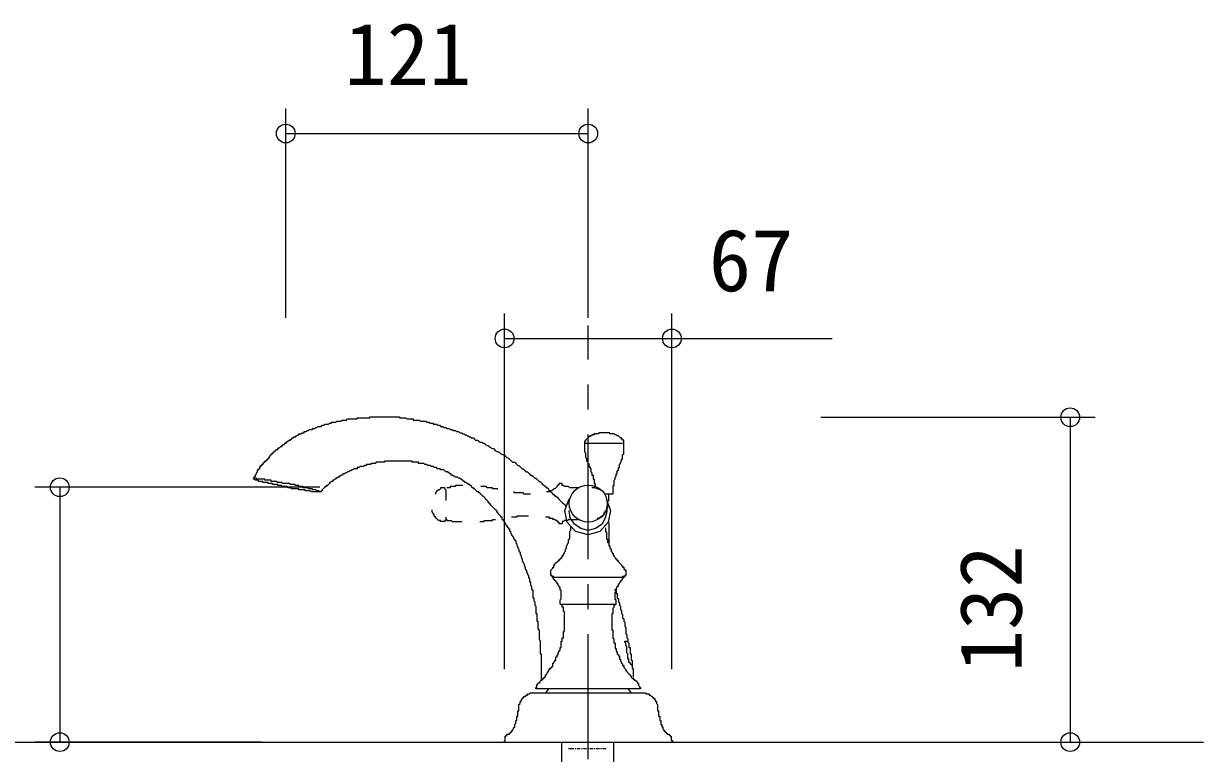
# Model space of a CAD drawing. Units: millimetres, scale not verified. Extents: x -1392 to 1350, y -947 to 991.
# Drawn here: x 142.5 to 614.5, y -279 to 13 of the extents above; entities that cross this region are included whole.
import ezdxf
from ezdxf.enums import TextEntityAlignment as Align

# ---------------------------------------------------------------- set-up
doc = ezdxf.new("R2010")
doc.units = ezdxf.units.MM
doc.header["$LTSCALE"] = 10
doc.linetypes.add('CHAIN1', pattern=[8, 5, -1, 1, -1])
doc.layers.add('0-0_0', color=7, linetype='Continuous', lineweight=5)
doc.layers.add('0-1____', color=7, linetype='Continuous', lineweight=18)
doc.styles.add('ＭＳ ゴシック', font='')
doc.styles.get('ＭＳ ゴシック').set_extended_font_data('MS Gothic')

msp = doc.modelspace()

# ---------------------------------------------------------------- linework, layer by layer
at = {"layer": '0-0_0'}
for p, q in [((247.4, -104.66), (247.4, -20.97)), ((368.4, -104.66), (368.4, -20.97)), ((247.4, -30.97), (368.4, -30.97)), ((334.93, -245.37), (334.93, -102.97)), ((401.87, -245.37), (401.87, -102.97)), ((334.93, -112.97), (401.87, -112.97)), ((401.87, -112.97), (466.03, -112.97)), ((461.48, -144.52), (571.23, -144.52)), ((561.23, -144.52), (561.23, -274.52)), ((260.95, -172.52), (146.98, -172.52)), ((156.98, -172.52), (156.98, -274.52)), ((237.7, -274.52), (146.98, -274.52)), ((445.13, -274.52), (571.23, -274.52)), ((465.13, -274.52), (490.23, -274.52))]:
    msp.add_line(p, q, dxfattribs=at)
at = {"layer": '0-0_0', "linetype": 'CHAIN1', "lineweight": 18}
msp.add_line((368.4, -521.36), (368.4, -107.73), dxfattribs=at)
at = {"layer": '0-0_0', "lineweight": 18}
msp.add_line((-152.11, -274.52), (614.52, -274.52), dxfattribs=at)
at = {"layer": '0-0_0'}
for centre in [(247.4, -30.97), (368.4, -30.97), (334.93, -112.97), (401.87, -112.97), (561.23, -144.52), (156.98, -172.52), (156.98, -274.52), (561.23, -274.52)]:
    msp.add_circle(centre, 3.75, dxfattribs=at)
at = {"layer": '0-1____'}
for p, q in [((366.92, -154.93), (382.16, -154.93)), ((260.66, -173.98), (261.09, -174.4)), ((378.35, -175.25), (374.96, -175.25)), ((376.66, -178.21), (376.66, -175.25)), ((333.9, -185.41), (333.9, -184.56)), ((353.8, -207.84), (353.38, -207.42)), ((383.01, -207.84), (383.43, -207.42)), ((352.53, -253.14), (351.26, -254.83)), ((384.28, -253.14), (385.55, -254.83)), ((-152.3, -274.52), (614.36, -274.52)), ((362.69, -277.27), (360.57, -277.27)), ((363.54, -277.27), (363.11, -277.27)), ((365.23, -277.27), (363.96, -277.27)), ((366.07, -277.27), (365.65, -277.27)), ((367.77, -277.27), (366.5, -277.27)), ((368.61, -277.27), (368.19, -277.27)), ((370.31, -277.27), (369.04, -277.27)), ((371.15, -277.27), (370.73, -277.27)), ((372.85, -277.27), (371.58, -277.27)), ((373.7, -277.27), (373.27, -277.27)), ((375.39, -277.27), (374.12, -277.27))]:
    msp.add_line(p, q, dxfattribs=at)
at = {"layer": '0-1____', "color": 6}
for p, q in [((311.46, -173.55), (311.46, -177.79)), ((371.15, -172.7), (369.88, -172.7)), ((360.57, -185.41), (360.15, -185.83)), ((360.57, -185.41), (364.8, -185.41))]:
    msp.add_line(p, q, dxfattribs=at)
at = {"layer": '0-1____'}
for points in [[(256.43, -149.85), (256.85, -149.42), (258.13, -149.42), (258.13, -149), (258.97, -149), (259.39, -148.58), (259.82, -148.58), (260.24, -148.15), (261.51, -148.15), (261.93, -147.73), (262.78, -147.73), (263.2, -147.31), (264.48, -147.31), (264.9, -146.88), (265.74, -146.88), (265.74, -146.46), (267.44, -146.46), (267.86, -146.04), (269.55, -146.04), (269.98, -145.61), (271.67, -145.61), (272.1, -145.19), (275.9, -145.19), (275.9, -144.77), (280.98, -144.77), (280.98, -144.34), (292.84, -144.34), (292.84, -144.77), (295.38, -144.77), (295.8, -145.19), (298.34, -145.19), (298.34, -145.61), (300.88, -145.61), (301.3, -146.04), (303.42, -146.04), (303.85, -146.46), (304.69, -146.46), (305.11, -146.88), (306.38, -146.88), (306.38, -147.31)], [(242.88, -157.89), (243.31, -157.89), (243.73, -157.47), (244.15, -157.47), (244.15, -157.04), (244.58, -157.04), (244.58, -156.62), (245, -156.62), (245.42, -156.2), (245.85, -156.2), (245.85, -155.77), (246.27, -155.77), (246.27, -155.35), (246.7, -155.35), (247.12, -154.93), (247.54, -154.93), (247.54, -154.5), (247.96, -154.5), (247.96, -154.08), (248.39, -154.08), (248.81, -153.66), (249.23, -153.66), (249.23, -153.23), (249.66, -153.23), (250.08, -152.81), (250.51, -152.81), (250.51, -152.39), (251.35, -152.39), (251.35, -151.96), (251.77, -151.96), (252.2, -151.54), (252.62, -151.54), (252.62, -151.12), (253.47, -151.12), (253.89, -150.69), (254.74, -150.69), (254.74, -150.27), (255.58, -150.27), (256.01, -149.85), (256.43, -149.85)], [(306.38, -147.31), (307.65, -147.31), (308.08, -147.73), (308.92, -147.73), (309.35, -148.15), (310.2, -148.15), (310.62, -148.58), (311.46, -148.58), (311.89, -149), (312.73, -149), (313.16, -149.42), (314.01, -149.42), (314.43, -149.85), (315.27, -149.85), (315.7, -150.27), (316.54, -150.27), (316.97, -150.69), (317.82, -150.69), (318.24, -151.12), (318.66, -151.12), (319.08, -151.54), (319.51, -151.54), (319.93, -151.96), (320.35, -151.96), (320.78, -152.39), (321.2, -152.39), (321.63, -152.81), (322.47, -152.81), (322.89, -153.23), (323.32, -153.66), (324.16, -153.66), (324.59, -154.08), (325.01, -154.5), (325.86, -154.5), (326.28, -154.93), (326.7, -154.93), (327.13, -155.35), (327.98, -155.77), (328.4, -155.77), (328.82, -156.2)], [(378.35, -175.25), (378.35, -171.86), (378.77, -171.86), (378.77, -169.74), (379.2, -169.32), (379.2, -168.47), (379.62, -168.05), (379.62, -167.2), (380.04, -167.2), (380.04, -165.93), (380.47, -165.51), (380.47, -164.66), (380.89, -164.66), (380.89, -163.39), (381.32, -162.97), (381.32, -162.55), (381.74, -162.12), (381.74, -161.28), (382.16, -161.28), (382.16, -159.58), (382.58, -159.16), (382.58, -153.66), (382.16, -153.66), (382.16, -153.23), (381.74, -153.23), (381.74, -152.81), (381.32, -152.81), (380.47, -151.96), (380.04, -151.96), (379.62, -151.54), (379.2, -151.54), (378.77, -151.12), (377.08, -151.12), (377.08, -150.69), (372.85, -150.69), (372.42, -151.12), (370.73, -151.12), (370.73, -151.54), (369.88, -151.54), (369.88, -151.96)], [(368.61, -152.39), (367.77, -153.23), (367.35, -153.66), (367.35, -154.08), (366.92, -154.08), (366.92, -158.31), (367.35, -158.73), (367.35, -160.43), (367.77, -160.85), (367.77, -162.12), (368.19, -162.12), (368.19, -162.97), (368.61, -162.97), (368.61, -164.24), (369.04, -164.24), (369.04, -164.66), (369.46, -165.09), (369.46, -166.36), (369.88, -166.78), (369.88, -167.63), (370.31, -167.63), (370.31, -169.32), (370.73, -169.32), (370.73, -171.01), (371.15, -171.01), (371.15, -172.28)], [(369.88, -151.96), (369.04, -151.96), (369.04, -152.39), (368.61, -152.39)], [(234.42, -168.9), (234.84, -168.47), (234.84, -168.05), (235.26, -168.05), (235.26, -167.63), (235.69, -167.2), (235.69, -166.78), (236.11, -166.36), (236.11, -165.51), (236.54, -165.51), (236.54, -165.09), (236.96, -165.09), (236.96, -164.24), (237.38, -164.24), (237.38, -163.82), (237.8, -163.82), (237.8, -163.39), (238.23, -163.39), (238.23, -162.97), (238.65, -162.97), (238.65, -162.55), (239.07, -162.55), (239.07, -162.12), (239.5, -162.12), (239.5, -161.7), (239.92, -161.7), (239.92, -161.28), (240.35, -161.28), (240.35, -160.85), (240.77, -160.85), (240.77, -160.43), (241.19, -160.01), (241.61, -159.58), (241.61, -159.16), (242.04, -159.16), (242.04, -158.73), (242.46, -158.73), (242.46, -158.31), (242.88, -158.31), (242.88, -157.89)], [(328.82, -156.2), (329.24, -156.62), (330.09, -157.04), (330.51, -157.04), (331.36, -157.89), (332.21, -158.31), (332.63, -158.31), (333.05, -158.73), (333.48, -159.16), (334.32, -159.58), (334.75, -159.58), (335.17, -160.01), (335.6, -160.43), (336.44, -160.85), (336.86, -161.28), (337.29, -161.7), (337.71, -162.12), (338.13, -162.55), (338.98, -162.55), (339.4, -162.97), (339.83, -163.39), (340.25, -163.82), (340.67, -163.82), (341.95, -165.09), (342.37, -165.09), (343.21, -165.93), (343.64, -166.36), (344.06, -166.36), (344.48, -166.78), (344.91, -167.2), (345.33, -167.63), (345.76, -167.63), (346.18, -168.05), (346.6, -168.47), (347.02, -168.9), (347.45, -168.9), (347.87, -169.32), (348.29, -169.74), (348.72, -170.17), (349.14, -170.17)], [(297.92, -162.12), (286.91, -162.12), (286.91, -162.55), (283.52, -162.55), (283.1, -162.97), (281.41, -162.97), (281.41, -163.39), (279.71, -163.39), (279.71, -163.82), (278.87, -163.82), (278.45, -164.24), (277.17, -164.24), (276.75, -164.66), (275.9, -164.66), (275.9, -165.09), (274.63, -165.09), (274.21, -165.51), (273.79, -165.51), (273.36, -165.93), (272.94, -165.93), (272.52, -166.36), (272.1, -166.36), (271.67, -166.78), (271.25, -166.78), (270.82, -167.2), (270.4, -167.2), (269.98, -167.63), (269.55, -167.63), (269.13, -168.05), (268.71, -168.05), (268.71, -168.47), (268.29, -168.47), (267.86, -168.9), (267.44, -168.9), (267.44, -169.32), (267.01, -169.32), (266.59, -169.74), (266.17, -169.74), (266.17, -170.17), (265.74, -170.17)], [(319.51, -170.59), (319.08, -170.59), (319.08, -170.17), (318.66, -170.17), (318.24, -169.74), (317.82, -169.74), (317.82, -169.32), (317.39, -169.32), (316.97, -168.9), (316.54, -168.9), (316.12, -168.47), (315.27, -168.47), (314.85, -168.05), (314.43, -168.05), (314.01, -167.63), (313.58, -167.63), (313.58, -167.2), (313.16, -167.2), (312.73, -166.78), (312.31, -166.78), (312.31, -166.36), (311.46, -166.36), (311.04, -165.93), (310.62, -165.51), (309.35, -165.51), (309.35, -165.09), (308.08, -165.09), (307.65, -164.66), (306.81, -164.66), (306.38, -164.24), (305.54, -164.24), (305.11, -163.82), (304.27, -163.82), (303.85, -163.39), (303, -163.39), (302.57, -162.97), (300.46, -162.97), (300.46, -162.55), (297.92, -162.55), (297.92, -162.12)], [(265.74, -170.17), (265.32, -170.59), (264.9, -170.59), (264.9, -171.01), (264.48, -171.44), (264.05, -171.86), (263.63, -171.86), (263.63, -172.28), (263.2, -172.28), (262.78, -172.7), (261.93, -173.55), (261.93, -173.98), (261.51, -173.98), (261.51, -174.4), (257.7, -174.4), (257.28, -173.98), (255.16, -173.98), (255.16, -173.55), (252.62, -173.55), (252.62, -173.13), (249.66, -173.13), (249.66, -172.7), (248.39, -172.7), (247.96, -172.28), (245.85, -172.28), (245.85, -171.86), (244.15, -171.86), (244.15, -171.44), (242.04, -171.44), (242.04, -171.01), (240.35, -171.01), (240.35, -170.59), (238.23, -170.59), (238.23, -170.17), (236.54, -170.17), (236.54, -169.74), (235.26, -169.74), (234.84, -169.32), (234.42, -169.32), (234.42, -168.9)], [(260.66, -173.98), (259.82, -173.98), (259.39, -173.55), (258.13, -173.55), (258.13, -173.13), (256.43, -173.13), (256.43, -172.7), (254.32, -172.7), (254.32, -172.28), (252.62, -172.28), (252.62, -171.86), (251.35, -171.86), (250.93, -171.44), (249.23, -171.44), (248.81, -171.01), (246.27, -171.01), (245.85, -170.59), (244.15, -170.59), (243.73, -170.17), (241.61, -170.17), (241.61, -169.74), (239.07, -169.74), (239.07, -169.32), (235.69, -169.32), (235.69, -168.9), (234.42, -168.9)], [(333.9, -184.56), (333.48, -184.56), (333.48, -184.14), (333.05, -183.71), (332.63, -183.29), (332.21, -182.87), (332.21, -182.44), (331.79, -182.44), (331.79, -182.02), (331.36, -181.6), (330.94, -181.17), (330.51, -180.75), (330.09, -180.33), (329.67, -179.9), (329.24, -179.48), (328.82, -179.06), (328.82, -178.63), (328.4, -178.63), (328.4, -178.21), (327.98, -177.79), (327.55, -177.36), (327.13, -176.94), (326.7, -176.52), (326.28, -176.09), (325.86, -175.67), (325.43, -175.25), (325.01, -174.82), (324.59, -174.82), (324.59, -174.4), (324.16, -174.4), (322.89, -173.13), (322.47, -173.13), (322.47, -172.7), (322.05, -172.7), (321.63, -172.28), (320.78, -171.44), (320.35, -171.44), (320.35, -171.01), (319.93, -171.01), (319.51, -170.59)], [(349.14, -170.17), (349.57, -170.59), (349.99, -171.01), (349.99, -171.44), (350.41, -171.44), (350.83, -171.86), (351.26, -172.28), (351.68, -172.7), (352.1, -172.7), (352.53, -173.13), (352.53, -173.55), (352.95, -173.98), (353.38, -174.4), (353.8, -174.82), (354.22, -175.25), (354.64, -175.25), (354.64, -175.67), (355.07, -175.67), (355.07, -176.09), (355.49, -176.09), (355.91, -176.52), (356.76, -177.36), (357.18, -177.79), (357.61, -178.21), (358.03, -178.63), (358.45, -179.06), (358.88, -179.48), (359.3, -179.9), (359.73, -180.33)], [(375.6, -177.15), (377.29, -181.81), (376.44, -186.46), (373.06, -190.27), (368.4, -191.55), (363.32, -190.27), (359.94, -186.46), (359.09, -181.81), (360.78, -177.15)], [(376.02, -181.81), (375.18, -184.77), (373.91, -187.31), (371.37, -189), (368.4, -189.85), (365.44, -189), (362.9, -187.31), (361.21, -184.77), (360.78, -181.81)], [(333.9, -185.41), (334.32, -185.41), (334.32, -185.83), (334.75, -186.25), (334.75, -186.68), (335.17, -186.68), (335.17, -187.1), (335.6, -187.52), (335.6, -187.95), (336.02, -187.95), (336.02, -188.37), (336.44, -188.79), (336.44, -189.22), (336.86, -189.22), (336.86, -190.06), (337.29, -190.06), (337.29, -190.91), (337.71, -191.33), (337.71, -191.76), (338.56, -192.6), (338.56, -193.03), (338.98, -193.45), (338.98, -193.87), (339.4, -193.87), (339.4, -194.72), (339.83, -195.14), (339.83, -195.99), (340.25, -196.41), (340.25, -196.84), (340.67, -197.26), (340.67, -198.11), (341.1, -198.53), (341.1, -199.38), (341.52, -199.8), (341.52, -200.65), (341.95, -201.07), (341.95, -201.92), (342.37, -202.34), (342.37, -202.76), (342.79, -203.19)], [(353.8, -207.84), (353.38, -207.84), (353.38, -205.73), (353.8, -205.3), (354.22, -204.88), (354.22, -204.45), (354.64, -204.45), (354.64, -203.61), (355.07, -203.61), (355.07, -203.19), (355.49, -202.76), (355.91, -202.34), (356.34, -201.92), (356.76, -201.92), (356.76, -201.49), (357.18, -201.49), (357.18, -201.07), (357.61, -201.07), (357.61, -200.65), (358.03, -200.65), (358.03, -199.8), (358.45, -199.8), (358.45, -199.38), (358.88, -198.95), (358.88, -198.53), (359.3, -198.11), (359.3, -197.26), (359.73, -196.84), (359.73, -195.99), (360.15, -195.57), (360.15, -195.14), (360.57, -194.72), (360.57, -193.45), (360.99, -193.03), (360.99, -190.06), (361.42, -189.64), (361.42, -188.37)], [(376.66, -186.68), (376.66, -195.99), (377.08, -195.99), (377.08, -196.84), (377.51, -197.26), (377.51, -198.11), (377.93, -198.53), (377.93, -198.95), (378.35, -198.95), (378.35, -199.8), (378.77, -199.8), (378.77, -200.22), (379.2, -200.65), (379.2, -201.07), (379.62, -201.07), (379.62, -201.49), (380.04, -201.49), (380.04, -201.92), (380.47, -201.92), (380.47, -202.34), (380.89, -202.76), (381.32, -203.19), (381.74, -203.61), (381.74, -204.03), (382.16, -204.03), (382.16, -204.45), (382.58, -204.45), (382.58, -205.3), (383.01, -205.3), (383.01, -205.73), (383.43, -205.73), (383.43, -207.84), (383.01, -207.84), (383.01, -208.27), (382.16, -208.27), (382.16, -208.69), (354.64, -208.69), (354.64, -208.27), (353.8, -208.27), (353.8, -207.84)], [(375.81, -193.45), (375.81, -190.48), (375.39, -190.48), (375.39, -188.79)], [(376.66, -194.72), (376.23, -194.72), (376.23, -193.45), (375.81, -193.45)], [(342.79, -203.19), (342.79, -204.03), (343.21, -204.45), (343.21, -205.3), (343.64, -205.73), (343.64, -206.57), (344.06, -207), (344.06, -207.42), (344.48, -207.84), (344.48, -208.69), (344.91, -209.11), (344.91, -210.38), (345.33, -210.38), (345.33, -211.65), (345.76, -212.08), (345.76, -213.35), (346.18, -213.77), (346.18, -216.73), (346.6, -216.73), (346.6, -218), (347.02, -218.43), (347.02, -219.7), (347.45, -220.12), (347.45, -223.08), (347.87, -223.08), (347.87, -226.05), (348.29, -226.05), (348.29, -229.01), (348.72, -229.86), (348.72, -233.24), (349.14, -234.09), (349.14, -239.17), (349.57, -239.17), (349.57, -249.75), (349.99, -249.75), (349.99, -249.33), (350.41, -249.33), (350.41, -248.91), (350.83, -248.91), (350.83, -248.48)], [(357.18, -219.27), (357.18, -217.58), (357.61, -217.16), (357.61, -213.77), (357.18, -213.77), (357.18, -212.5), (356.76, -212.5), (356.76, -212.08), (356.34, -211.65), (356.34, -211.23), (355.91, -211.23), (355.91, -210.81), (355.49, -210.38), (355.49, -209.96), (355.07, -209.96), (355.07, -209.54), (354.64, -209.54), (354.64, -209.11), (354.22, -208.69), (354.22, -208.27)], [(379.62, -212.92), (380.04, -212.5), (380.04, -212.08), (380.47, -212.08), (380.47, -211.23), (380.89, -211.23), (380.89, -210.81), (381.32, -210.38), (381.32, -209.96), (381.74, -209.96), (381.74, -209.54), (382.16, -209.54), (382.16, -209.11), (383.01, -208.27)], [(357.18, -219.27), (379.62, -219.27), (379.62, -217.58), (379.2, -217.58), (379.2, -214.62), (379.62, -214.19), (379.2, -213.77), (379.2, -213.35)], [(379.62, -212.92), (379.62, -215.04), (380.04, -215.04), (380.04, -216.73), (380.47, -217.16), (380.47, -218.43), (380.89, -218.85), (380.89, -219.7), (381.32, -220.12), (381.32, -221.39), (381.74, -221.81), (381.74, -223.08), (382.16, -223.51), (382.16, -224.78), (382.58, -225.2), (382.58, -226.05), (383.01, -226.47), (383.01, -228.16), (383.43, -228.59), (383.43, -231.13), (383.85, -231.55), (383.85, -232.82), (384.28, -233.24), (384.28, -234.51), (384.7, -234.94), (384.7, -236.63), (385.13, -236.63), (385.13, -239.17), (385.55, -239.17), (385.55, -241.71), (385.97, -241.71), (385.97, -245.1), (386.39, -245.1), (386.39, -248.48)], [(358.45, -222.23), (358.45, -220.54), (358.03, -220.54), (358.03, -219.7), (357.61, -219.7)], [(379.2, -234.94), (378.77, -234.94), (378.77, -233.24), (378.35, -233.24), (378.35, -229.86), (377.93, -229.86), (377.93, -223.08), (378.35, -223.08), (378.35, -220.97), (378.77, -220.54), (378.77, -219.7), (379.2, -219.7)], [(350.83, -248.48), (351.26, -248.48), (351.26, -247.64), (351.68, -247.64), (351.68, -247.21), (352.1, -246.79), (352.1, -246.37), (352.53, -246.37), (352.53, -245.94), (352.95, -245.52), (352.95, -245.1), (353.38, -245.1), (353.38, -244.67), (353.8, -244.67), (353.8, -244.25), (354.22, -244.25), (354.22, -242.98), (354.64, -242.98), (354.64, -242.56), (355.07, -242.13), (355.07, -241.71), (355.49, -241.71), (355.49, -240.44), (355.91, -240.44), (355.91, -239.59), (356.34, -239.59), (356.34, -238.75), (356.76, -238.32), (356.76, -237.9), (357.18, -237.9), (357.18, -236.63), (357.61, -236.63), (357.61, -234.09), (358.03, -234.09), (358.03, -232.82), (358.45, -232.82), (358.45, -230.28), (358.88, -230.28), (358.88, -222.23), (358.45, -222.23)], [(379.2, -234.94), (379.2, -237.05), (379.62, -237.05), (379.62, -238.32), (380.04, -238.32), (380.04, -239.17), (380.47, -239.59), (380.47, -240.02), (380.89, -240.02), (380.89, -241.29), (381.32, -241.29), (381.32, -242.13), (381.74, -242.56), (381.74, -242.98), (382.16, -243.4), (382.16, -243.83), (382.58, -243.83), (382.58, -244.67), (383.01, -245.1), (383.43, -245.52), (383.43, -245.94), (383.85, -245.94), (383.85, -246.37), (384.28, -246.79), (384.7, -247.21), (385.13, -247.64), (385.13, -248.06), (385.55, -248.06), (385.55, -248.48), (385.97, -248.91), (386.39, -248.91)], [(385.97, -243.83), (385.55, -243.4), (385.13, -242.98), (384.7, -242.56), (384.7, -241.29), (384.28, -241.29), (384.28, -239.17), (383.85, -238.75), (383.85, -236.2), (383.43, -235.78), (383.43, -234.94), (383.01, -234.51), (383.01, -234.09), (384.28, -234.09)], [(386.39, -248.91), (386.39, -249.33), (386.82, -249.33), (386.82, -249.75), (387.24, -249.75), (387.66, -250.18), (388.09, -250.6), (388.09, -251.02), (388.51, -251.02), (388.51, -251.87), (388.93, -252.29), (388.93, -252.72), (389.36, -252.72), (389.36, -253.14), (347.45, -253.14), (347.45, -252.72), (347.87, -252.72), (347.87, -251.45), (348.29, -251.45), (348.29, -251.02), (348.72, -250.6), (349.14, -250.6), (349.14, -250.18), (349.57, -249.75)], [(343.21, -256.1), (343.64, -255.68), (344.06, -255.68), (344.06, -255.26), (344.91, -255.26), (345.33, -254.83), (391.48, -254.83), (391.48, -255.26), (392.74, -255.26), (392.74, -255.68), (393.17, -255.68), (393.59, -256.1), (394.01, -256.1), (394.01, -256.53), (394.44, -256.53), (394.44, -256.95), (394.86, -256.95), (394.86, -257.37), (395.29, -257.8), (395.29, -258.22), (395.71, -258.22), (395.71, -259.07), (396.13, -259.49), (396.13, -262.03), (396.55, -262.03), (396.55, -264.15), (396.98, -264.15), (396.98, -265.84), (397.4, -265.84), (397.4, -267.53), (397.82, -267.53), (397.82, -268.38), (398.25, -268.38), (398.25, -269.23), (398.67, -269.65), (398.67, -270.07), (399.1, -270.07), (399.1, -270.5), (399.52, -270.5), (399.52, -270.92)], [(402.06, -274.73), (334.75, -274.73), (334.75, -274.31), (335.17, -273.88), (335.17, -272.19), (335.6, -272.19), (335.6, -271.77), (336.02, -271.77), (336.02, -271.34), (336.86, -271.34), (336.86, -270.92), (337.29, -270.92), (337.29, -270.5), (337.71, -270.5), (337.71, -270.07), (338.13, -270.07), (338.13, -269.65), (338.56, -269.23), (338.56, -268.8), (338.98, -268.38), (338.98, -267.53), (339.4, -267.11), (339.4, -265.84), (339.83, -265.84), (339.83, -264.15), (340.25, -264.15), (340.25, -262.03), (340.67, -262.03), (340.67, -259.49), (341.1, -259.07), (341.1, -258.22), (341.52, -258.22), (341.52, -257.8), (341.95, -257.37), (341.95, -256.95), (342.37, -256.95), (342.37, -256.53), (342.79, -256.53), (342.79, -256.1), (343.21, -256.1)], [(399.52, -270.92), (399.94, -270.92), (399.94, -271.34), (400.79, -271.34), (400.79, -271.77), (401.21, -271.77), (401.21, -272.19), (401.63, -272.19), (401.63, -273.88), (402.06, -273.88), (402.06, -274.73)]]:
    msp.add_lwpolyline(points, dxfattribs=at)
at = {"layer": '0-1____', "color": 6}
for points in [[(311.04, -172.7), (309.35, -172.7), (309.35, -173.13), (308.92, -173.55), (308.5, -173.55), (308.08, -173.98), (307.65, -173.98), (307.65, -174.4), (307.23, -174.82), (307.23, -175.25)], [(311.46, -173.55), (311.04, -173.13), (311.04, -172.7)], [(318.24, -171.86), (315.27, -171.86), (315.27, -172.28), (313.16, -172.28), (313.16, -172.7), (311.89, -172.7)], [(332.21, -173.13), (330.09, -173.13), (330.09, -172.7), (327.98, -172.7), (327.55, -172.28), (325.43, -172.28)], [(345.33, -175.25), (342.79, -175.25), (342.37, -174.82), (338.98, -174.82), (338.56, -174.4)], [(364.8, -172.7), (360.99, -172.7), (360.57, -172.28), (358.88, -172.28), (358.45, -171.86), (358.03, -171.86), (358.03, -171.01), (356.76, -171.01), (356.76, -171.44), (356.34, -171.44), (356.34, -171.86), (355.91, -171.86), (355.91, -172.28), (355.49, -172.7), (355.07, -173.13), (354.64, -173.13), (353.8, -173.98), (352.95, -173.98), (352.95, -174.4), (351.68, -174.4)], [(371.15, -172.7), (372.42, -173.13), (373.27, -173.55)], [(311.46, -184.56), (311.46, -185.83), (311.04, -185.83), (311.04, -186.25), (309.35, -186.25), (309.35, -185.83), (308.5, -185.83), (308.08, -185.41), (307.65, -184.98), (307.23, -184.56), (306.81, -184.14), (306.81, -183.29), (306.38, -183.29), (306.38, -182.87), (305.96, -182.44), (305.96, -181.6)], [(374.54, -183.71), (373.27, -184.56), (372.42, -184.98), (372, -184.98)], [(374.54, -183.71), (374.96, -182.44), (375.81, -181.6), (376.23, -180.33), (376.23, -179.9)], [(311.46, -185.41), (311.89, -185.41), (311.89, -185.83), (313.58, -185.83), (314.01, -186.25), (317.82, -186.25)], [(325.01, -186.25), (326.7, -186.25), (326.7, -185.83), (330.09, -185.83), (330.09, -185.41), (331.36, -185.41)], [(344.48, -184.14), (339.83, -184.14), (339.83, -184.56), (337.71, -184.56)], [(360.15, -185.83), (358.88, -185.83), (358.45, -186.25), (358.03, -186.25), (358.03, -187.1), (356.76, -187.1), (356.76, -186.68), (356.34, -186.68), (356.34, -186.25), (355.91, -186.25), (355.91, -185.83), (355.49, -185.83), (355.07, -185.41), (354.22, -185.41), (354.22, -184.98), (352.95, -184.98), (352.95, -184.56), (351.26, -184.56)]]:
    msp.add_lwpolyline(points, dxfattribs=at)
at = {"layer": '0-1____'}
msp.add_lwpolyline([(357.82, -274.52), (378.56, -274.52), (378.56, -312.62), (357.82, -312.62)], close=True, dxfattribs=at)
msp.add_ellipse((368.4, -179.06), major_axis=(7.62, 0), ratio=0.972423, dxfattribs=at)

# ---------------------------------------------------------------- texts
at = {"layer": '0-0_0', "style": 'ＭＳ ゴシック'}
for s, p in [('121', (270.86, -19.05)), ('67', (416.64, -101.54))]:
    msp.add_text(s, height=24.89, dxfattribs=at).set_placement(p, align=Align.BOTTOM_LEFT)
msp.add_text('132', height=24.89, rotation=90, dxfattribs=at).set_placement((549.31, -246.56), align=Align.BOTTOM_LEFT)

doc.saveas('drawing.dxf')
